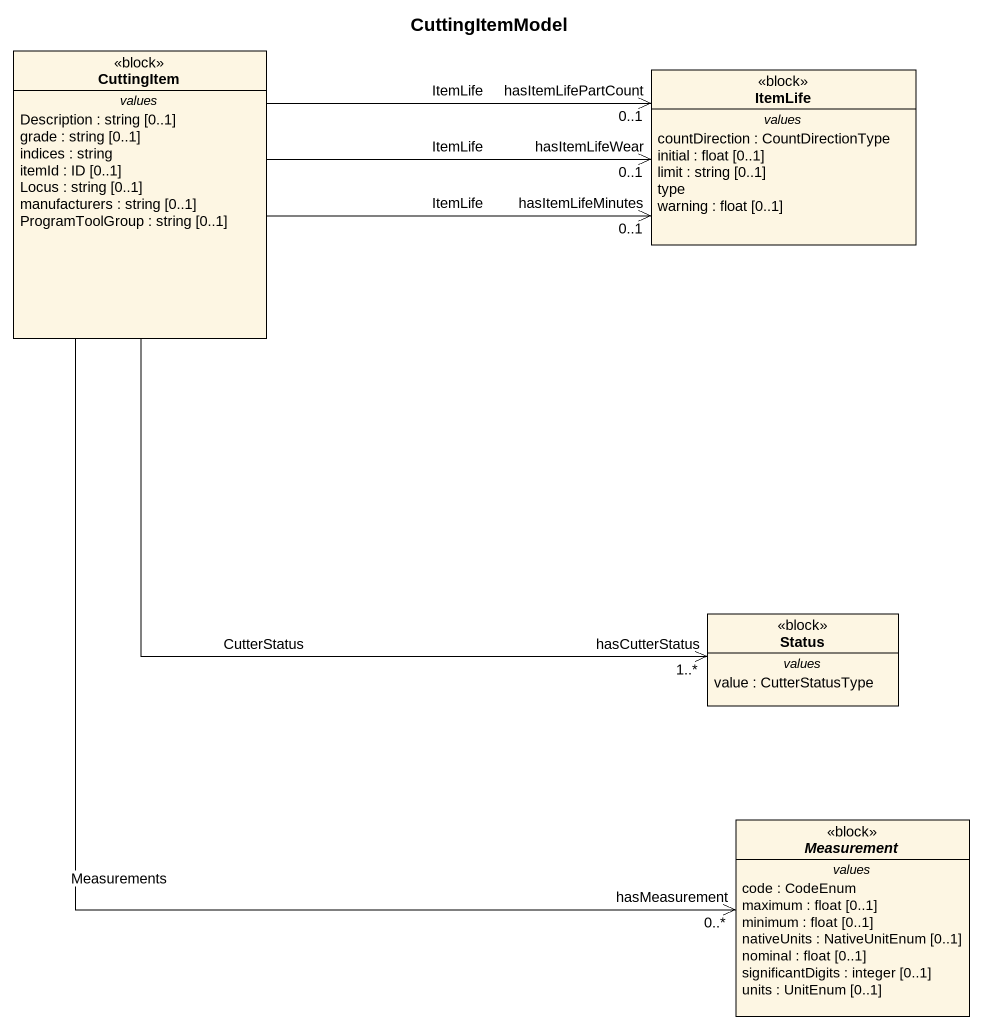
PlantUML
@startuml
title CuttingItemModel
hide circle
hide empty members
class CuttingItem <<block>> {
  -- values --
  Description : string [0..1]
  grade : string [0..1]
  indices : string
  itemId : ID [0..1]
  Locus : string [0..1]
  manufacturers : string [0..1]
  ProgramToolGroup : string [0..1]
}
class ItemLife <<block>> {
  -- values --
  countDirection : CountDirectionType
  initial : float [0..1]
  limit : string [0..1]
  type
  warning : float [0..1]
}
class Status <<block>> {
  -- values --
  value : CutterStatusType
}
abstract class Measurement <<block>> {
  -- values --
  code : CodeEnum
  maximum : float [0..1]
  minimum : float [0..1]
  nativeUnits : NativeUnitEnum [0..1]
  nominal : float [0..1]
  significantDigits : integer [0..1]
  units : UnitEnum [0..1]
}
CuttingItem -right-> "hasItemLifeMinutes\n0..1" ItemLife : ItemLife
CuttingItem -right-> "hasItemLifeWear\n0..1" ItemLife : ItemLife
CuttingItem -right-> "hasItemLifePartCount\n0..1" ItemLife : ItemLife
CuttingItem --> "hasCutterStatus\n1..*" Status : CutterStatus
CuttingItem --> "hasMeasurement\n0..*" Measurement : Measurements
@enduml
